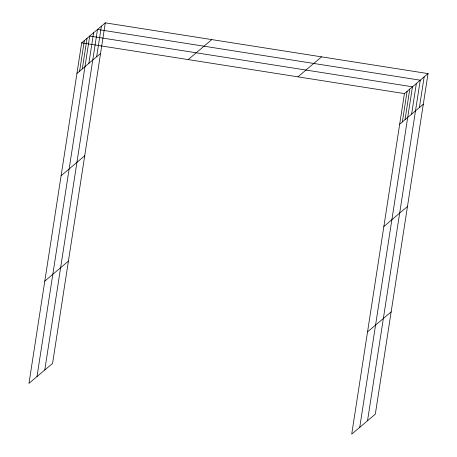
<?xml version="1.0" encoding="UTF-8"?>
<svg xmlns="http://www.w3.org/2000/svg" width="457" height="457" viewBox="0 0 457 457"><rect width="100%" height="100%" fill="white"/><g stroke="black" fill="none" stroke-linecap="round" stroke-linejoin="round"><path stroke-width="0.69" d="M105.293 22.85L81.677 42.844L28.957 383.4L52.572 363.406L105.293 22.85L428.043 73.6L375.323 414.156L351.707 434.15L404.428 93.594L428.043 73.6M79.615 71.201L84.356 40.576M82.294 68.933L87.03 38.314M36.988 376.602L89.709 36.046L412.454 86.796L359.733 427.352M88.864 63.369L93.605 32.744M44.78 370.004L97.501 29.448L420.246 80.198L367.525 420.754M96.656 56.771L101.397 26.146M402.366 121.95L407.101 91.326M405.039 119.683L409.78 89.064M411.614 114.119L416.35 83.494M419.406 107.521L424.147 76.896M76.942 73.463L100.551 53.475M188.187 59.593L211.802 39.599M61.107 175.745L84.722 155.751M44.792 281.124L68.407 261.13M297.918 76.845L321.534 56.851M399.686 124.213L423.302 104.225M383.851 226.495L407.467 206.501M367.542 331.873L391.152 311.88M81.677 42.844L404.428 93.594"/></g></svg>
